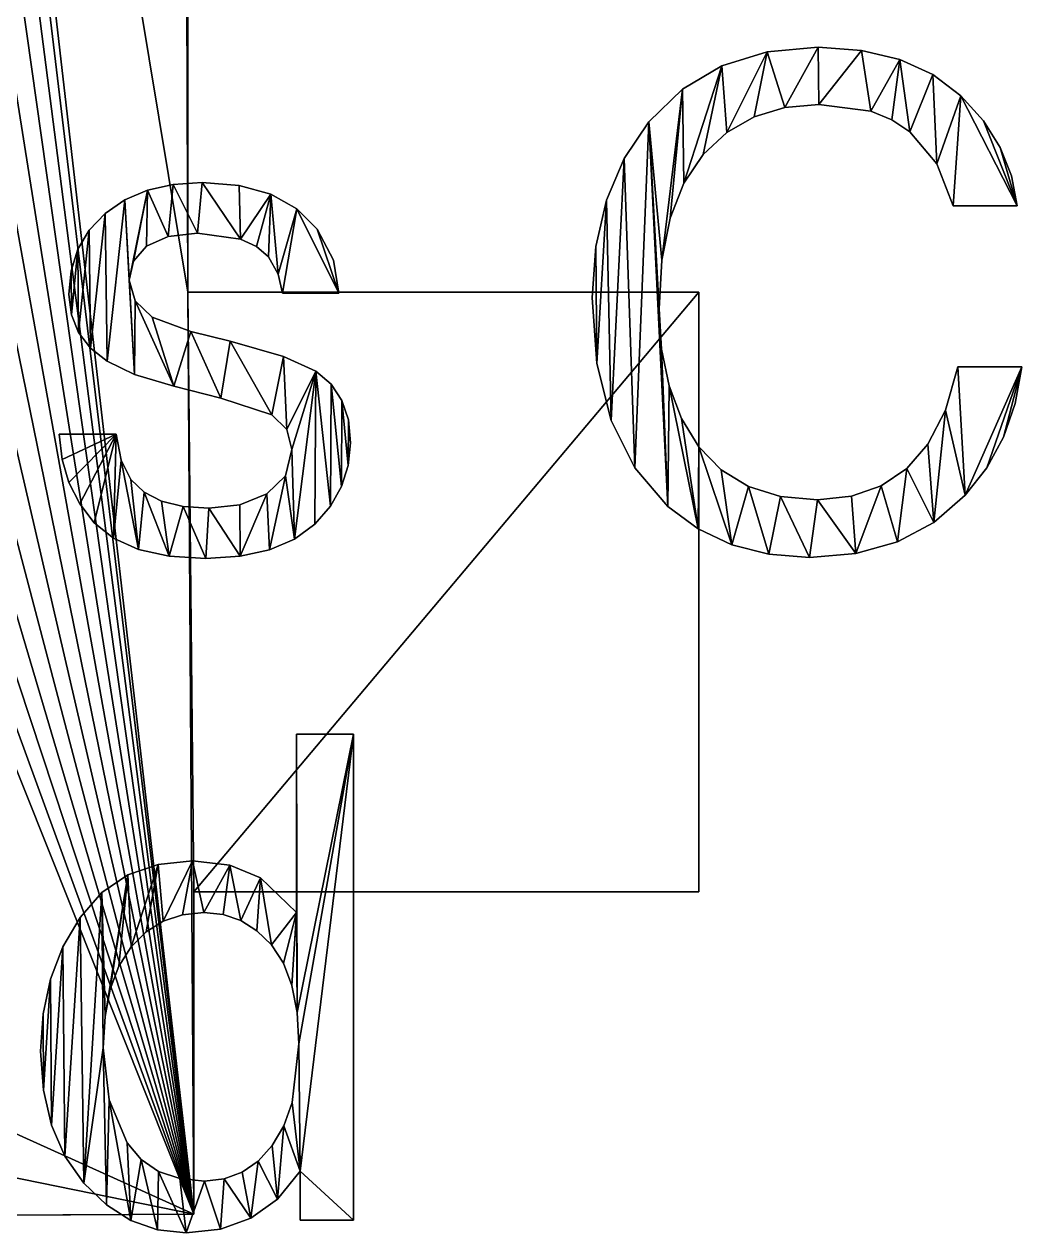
# Model space of a CAD drawing. Extents: x -38 to 88, y -5 to 280.
# Drawn here: x 25.64 to 45.13, y -2.59 to 21.02 of the extents above; entities that cross this region are included whole.
import ezdxf

# ---------------------------------------------------------------- set-up
doc = ezdxf.new("R2010")
doc.units = 0
doc.layers.get('0').update_dxf_attribs({"color": 13, "linetype": 'CONTINUOUS'})

# ---------------------------------------------------------------- blocks, each defined once
blk = doc.blocks.new('GROUP_2')
for p, q in [((67.15, 82.056, 0.004), (67.15, 18.132, 0.004)), ((67.15, 82.056, 7.484), (67.15, 18.132, 7.484)), ((67.15, 18.132, 0.004), (77.136, 18.132, 0.004)), ((67.15, 18.132, 7.484), (77.136, 18.132, 7.484)), ((67.15, 18.132, 0.004), (67.15, 18.132, 7.484)), ((77.136, 18.132, 0.004), (77.136, 6.416, 0.004)), ((77.136, 18.132, 7.484), (77.136, 6.416, 7.484)), ((77.136, 18.132, 0.004), (77.136, 18.132, 7.484)), ((77.136, 6.416, 0.004), (67.265, 6.416, 0.004)), ((67.265, 6.416, 0.004), (67.265, 0.122, 0.004)), ((77.136, 6.416, 7.484), (67.265, 6.416, 7.484)), ((67.265, 6.416, 7.484), (67.265, 0.122, 7.484)), ((67.265, 6.416, 0.004), (67.265, 6.416, 7.484)), ((77.136, 6.416, 0.004), (77.136, 6.416, 7.484)), ((67.265, 0.122, 0.004), (45.566, 0, 0.004)), ((67.265, 0.122, 7.484), (45.566, 0, 7.484)), ((67.265, 0.122, 0.004), (67.265, 0.122, 7.484))]:
    blk.add_line(p, q)
at = {"color": 178}
for p, q in [((80.312, 22.857, 0.051), (81.059, 22.68, 0.051)), ((81.059, 22.68, 0.051), (81.706, 22.384, 0.051)), ((81.706, 22.384, 0.051), (82.253, 21.969, 0.051)), ((82.253, 21.969, 0.051), (82.694, 21.48, 0.051)), ((78.811, 21.74, 0.051), (78.213, 21.556, 0.051)), ((78.213, 21.556, 0.051), (77.682, 21.249, 0.051)), ((80.908, 21.501, 0.051), (80.495, 21.668, 0.051)), ((81.257, 21.267, 0.051), (80.908, 21.501, 0.051)), ((82.694, 21.48, 0.051), (83.024, 20.958, 0.051)), ((77.682, 21.249, 0.051), (77.218, 20.819, 0.051)), ((77.218, 20.819, 0.051), (76.842, 20.263, 0.051)), ((83.024, 20.958, 0.051), (83.245, 20.404, 0.051)), ((83.245, 20.404, 0.051), (83.355, 19.817, 0.051)), ((65.914, 19.934, 0.051), (66.358, 20.123, 0.051)), ((66.358, 20.123, 0.051), (66.863, 20.237, 0.051)), ((66.863, 20.237, 0.051), (67.428, 20.275, 0.051)), ((67.428, 20.275, 0.051), (68.154, 20.218, 0.051)), ((68.154, 20.218, 0.051), (68.77, 20.046, 0.051)), ((76.842, 20.263, 0.051), (76.573, 19.575, 0.051)), ((65.531, 19.669, 0.051), (65.914, 19.934, 0.051)), ((68.77, 20.046, 0.051), (69.278, 19.76, 0.051)), ((65.222, 19.343, 0.051), (65.531, 19.669, 0.051)), ((69.278, 19.76, 0.051), (69.677, 19.36, 0.051)), ((83.355, 19.817, 0.051), (82.105, 19.817, 0.051)), ((65.002, 18.97, 0.051), (65.222, 19.343, 0.051)), ((66.761, 19.22, 0.051), (66.343, 19.031, 0.051)), ((67.338, 19.283, 0.051), (66.761, 19.22, 0.051)), ((68.177, 19.168, 0.051), (67.338, 19.283, 0.051)), ((68.487, 19.025, 0.051), (68.177, 19.168, 0.051)), ((69.677, 19.36, 0.051), (69.997, 18.758, 0.051)), ((64.87, 18.551, 0.051), (65.002, 18.97, 0.051)), ((66.343, 19.031, 0.051), (66.089, 18.74, 0.051)), ((68.723, 18.825, 0.051), (68.487, 19.025, 0.051)), ((66.089, 18.74, 0.051), (66.005, 18.368, 0.051)), ((68.915, 18.485, 0.051), (68.723, 18.825, 0.051)), ((69.997, 18.758, 0.051), (70.096, 18.11, 0.051)), ((64.826, 18.084, 0.051), (64.87, 18.551, 0.051)), ((69, 18.11, 0.051), (68.915, 18.485, 0.051)), ((66.005, 18.368, 0.051), (66.116, 17.962, 0.051)), ((64.872, 17.691, 0.051), (64.826, 18.084, 0.051)), ((66.116, 17.962, 0.051), (66.449, 17.646, 0.051)), ((70.096, 18.11, 0.051), (69, 18.11, 0.051)), ((65.012, 17.344, 0.051), (64.872, 17.691, 0.051)), ((66.449, 17.646, 0.051), (67.209, 17.363, 0.051)), ((65.246, 17.041, 0.051), (65.012, 17.344, 0.051)), ((65.573, 16.783, 0.051), (65.246, 17.041, 0.051)), ((76.406, 17.016, 0.051), (76.552, 16.302, 0.051)), ((66.108, 16.525, 0.051), (65.573, 16.783, 0.051)), ((69.651, 16.59, 0.051), (69.947, 16.336, 0.051)), ((81.952, 15.829, 0.051), (82.195, 16.673, 0.051)), ((82.195, 16.673, 0.051), (83.445, 16.673, 0.051)), ((83.445, 16.673, 0.051), (83.313, 15.956, 0.051)), ((69.947, 16.336, 0.051), (70.158, 16.018, 0.051)), ((76.552, 16.302, 0.051), (76.795, 15.667, 0.051)), ((70.158, 16.018, 0.051), (70.285, 15.637, 0.051)), ((81.609, 15.166, 0.051), (81.952, 15.829, 0.051)), ((83.313, 15.956, 0.051), (83.084, 15.3, 0.051)), ((69.083, 15.448, 0.051), (68.788, 15.733, 0.051)), ((70.285, 15.637, 0.051), (70.328, 15.192, 0.051)), ((76.795, 15.667, 0.051), (77.134, 15.111, 0.051)), ((64.692, 14.865, 0.051), (64.632, 15.359, 0.051)), ((64.632, 15.359, 0.051), (65.747, 15.359, 0.051)), ((65.747, 15.359, 0.051), (65.845, 14.847, 0.051)), ((69.181, 15.056, 0.051), (69.083, 15.448, 0.051)), ((70.328, 15.192, 0.051), (70.284, 14.747, 0.051)), ((81.196, 14.69, 0.051), (81.609, 15.166, 0.051)), ((83.084, 15.3, 0.051), (82.759, 14.703, 0.051)), ((69.058, 14.547, 0.051), (69.181, 15.056, 0.051)), ((77.134, 15.111, 0.051), (77.57, 14.659, 0.051)), ((64.826, 14.411, 0.051), (64.692, 14.865, 0.051)), ((65.845, 14.847, 0.051), (66.037, 14.47, 0.051)), ((70.284, 14.747, 0.051), (70.153, 14.333, 0.051)), ((77.57, 14.659, 0.051), (78.101, 14.336, 0.051)), ((80.699, 14.349, 0.051), (81.196, 14.69, 0.051)), ((82.759, 14.703, 0.051), (82.337, 14.167, 0.051)), ((65.035, 14, 0.051), (64.826, 14.411, 0.051)), ((66.037, 14.47, 0.051), (66.296, 14.225, 0.051)), ((68.691, 14.19, 0.051), (69.058, 14.547, 0.051)), ((66.296, 14.225, 0.051), (66.636, 14.05, 0.051)), ((68.163, 13.98, 0.051), (68.691, 14.19, 0.051)), ((70.153, 14.333, 0.051), (69.934, 13.951, 0.051)), ((78.101, 14.336, 0.051), (78.728, 14.142, 0.051)), ((80.117, 14.145, 0.051), (80.699, 14.349, 0.051)), ((65.318, 13.629, 0.051), (65.035, 14, 0.051)), ((66.636, 14.05, 0.051), (67.056, 13.945, 0.051)), ((67.056, 13.945, 0.051), (67.557, 13.91, 0.051)), ((67.557, 13.91, 0.051), (68.163, 13.98, 0.051)), ((69.934, 13.951, 0.051), (69.629, 13.6, 0.051)), ((78.728, 14.142, 0.051), (79.45, 14.077, 0.051)), ((79.45, 14.077, 0.051), (80.117, 14.145, 0.051)), ((82.337, 14.167, 0.051), (81.724, 13.635, 0.051)), ((65.695, 13.324, 0.051), (65.318, 13.629, 0.051)), ((69.629, 13.6, 0.051), (69.233, 13.307, 0.051)), ((77.778, 13.199, 0.051), (77.119, 13.511, 0.051)), ((66.184, 13.105, 0.051), (65.695, 13.324, 0.051)), ((69.233, 13.307, 0.051), (68.747, 13.098, 0.051)), ((66.786, 12.974, 0.051), (66.184, 13.105, 0.051)), ((68.747, 13.098, 0.051), (68.169, 12.972, 0.051)), ((78.504, 13.012, 0.051), (77.778, 13.199, 0.051)), ((67.499, 12.93, 0.051), (66.786, 12.974, 0.051)), ((68.169, 12.972, 0.051), (67.499, 12.93, 0.051)), ((69.271, 6.011, 0.051), (69.271, 9.496, 0.051)), ((69.271, 9.496, 0.051), (70.386, 9.496, 0.051)), ((70.386, 9.496, 0.051), (70.386, 0, 0.051)), ((65.977, 6.746, 0.051), (66.568, 6.953, 0.051)), ((66.568, 6.953, 0.051), (67.242, 7.022, 0.051)), ((67.242, 7.022, 0.051), (67.97, 6.939, 0.051)), ((67.97, 6.939, 0.051), (68.569, 6.687, 0.051)), ((65.468, 6.401, 0.051), (65.977, 6.746, 0.051)), ((68.569, 6.687, 0.051), (69.271, 6.011, 0.051)), ((65.042, 5.918, 0.051), (65.468, 6.401, 0.051)), ((64.705, 5.34, 0.051), (65.042, 5.918, 0.051)), ((67.044, 5.969, 0.051), (66.668, 5.843, 0.051)), ((67.461, 6.011, 0.051), (67.044, 5.969, 0.051)), ((67.838, 5.972, 0.051), (67.461, 6.011, 0.051)), ((68.184, 5.854, 0.051), (67.838, 5.972, 0.051)), ((66.668, 5.843, 0.051), (66.333, 5.634, 0.051)), ((68.499, 5.658, 0.051), (68.184, 5.854, 0.051)), ((66.333, 5.634, 0.051), (66.04, 5.341, 0.051)), ((68.782, 5.383, 0.051), (68.499, 5.658, 0.051)), ((64.464, 4.712, 0.051), (64.705, 5.34, 0.051)), ((66.04, 5.341, 0.051), (65.802, 4.966, 0.051)), ((69.016, 5.026, 0.051), (68.782, 5.383, 0.051)), ((65.802, 4.966, 0.051), (65.632, 4.513, 0.051)), ((69.183, 4.585, 0.051), (69.016, 5.026, 0.051)), ((64.32, 4.034, 0.051), (64.464, 4.712, 0.051)), ((65.632, 4.513, 0.051), (65.53, 3.981, 0.051)), ((69.283, 4.058, 0.051), (69.183, 4.585, 0.051)), ((64.272, 3.305, 0.051), (64.32, 4.034, 0.051)), ((65.53, 3.981, 0.051), (65.496, 3.369, 0.051)), ((64.325, 2.54, 0.051), (64.272, 3.305, 0.051)), ((64.483, 1.855, 0.051), (64.325, 2.54, 0.051)), ((69.025, 1.843, 0.051), (69.187, 2.302, 0.051)), ((64.747, 1.25, 0.051), (64.483, 1.855, 0.051)), ((68.798, 1.459, 0.051), (69.025, 1.843, 0.051)), ((65.966, 1.514, 0.051), (66.237, 1.187, 0.051)), ((68.521, 1.156, 0.051), (68.798, 1.459, 0.051)), ((65.116, 0.725, 0.051), (64.747, 1.25, 0.051)), ((66.237, 1.187, 0.051), (66.578, 0.953, 0.051)), ((66.578, 0.953, 0.051), (66.991, 0.813, 0.051)), ((68.207, 0.94, 0.051), (68.521, 1.156, 0.051)), ((69.342, 0.96, 0.051), (68.899, 0.411, 0.051)), ((69.342, 0, 0.051), (69.342, 0.96, 0.051)), ((65.557, 0.301, 0.051), (65.116, 0.725, 0.051)), ((66.991, 0.813, 0.051), (67.474, 0.767, 0.051)), ((67.474, 0.767, 0.051), (67.859, 0.81, 0.051)), ((67.859, 0.81, 0.051), (68.207, 0.94, 0.051)), ((66.037, -0.002, 0.051), (65.557, 0.301, 0.051)), ((68.899, 0.411, 0.051), (68.382, 0.039, 0.051)), ((68.382, 0.039, 0.051), (67.788, -0.174, 0.051)), ((66.556, -0.184, 0.051), (66.037, -0.002, 0.051)), ((67.113, -0.245, 0.051), (66.556, -0.184, 0.051)), ((67.788, -0.174, 0.051), (67.113, -0.245, 0.051)), ((70.386, 0, 0.051), (69.342, 0, 0.051))]:
    blk.add_line(p, q, dxfattribs=at)
for points in [[(77.119, 13.511, 0.051), (76.525, 13.948, 0.051), (75.88, 14.698, 0.051), (75.419, 15.628, 0.051), (75.142, 16.737, 0.051), (75.05, 18.026, 0.051), (75.119, 19.026, 0.051), (75.327, 19.932, 0.051), (75.673, 20.743, 0.051), (76.158, 21.46, 0.051), (76.814, 22.097, 0.051), (77.584, 22.552, 0.051), (78.467, 22.825, 0.051), (79.463, 22.916, 0.051), (80.312, 22.857, 0.051)], [(80.495, 21.668, 0.051), (79.476, 21.802, 0.051), (78.811, 21.74, 0.051)], [(82.105, 19.817, 0.051), (81.787, 20.637, 0.051), (81.257, 21.267, 0.051)], [(76.573, 19.575, 0.051), (76.412, 18.757, 0.051), (76.358, 17.807, 0.051), (76.406, 17.016, 0.051)], [(67.209, 17.363, 0.051), (67.976, 17.176, 0.051), (69.02, 16.878, 0.051), (69.651, 16.59, 0.051)], [(68.788, 15.733, 0.051), (67.796, 16.061, 0.051), (66.874, 16.293, 0.051), (66.108, 16.525, 0.051)], [(81.724, 13.635, 0.051), (81.013, 13.254, 0.051), (80.203, 13.026, 0.051), (79.296, 12.95, 0.051), (78.504, 13.012, 0.051)], [(69.187, 2.302, 0.051), (69.316, 3.447, 0.051), (69.283, 4.058, 0.051)], [(65.496, 3.369, 0.051), (65.614, 2.352, 0.051), (65.966, 1.514, 0.051)]]:
    blk.add_polyline3d(points, dxfattribs=at)
mesh = blk.add_polyface()
corners = [(27.899, 93.686, 0.004), (23.552, 93.686, 0.004), (23.552, 93.909, 0.004), (10.57, 18.131, 0.004), (0.546, 6.415, 0.004), (0.546, 18.131, 0.004), (10.57, 6.415, 0.004), (10.51, 134.258, 0.004), (0.292, 122.449, 0.004), (0.292, 134.258, 0.004), (10.51, 122.449, 0.004), (10.51, 158.204, 0.004), (10.51, 113.172, 0.004), (14.565, 113.172, 0.004), (9.996, 170.037, 0.004), (0.292, 158.204, 0.004), (0.292, 170.037, 0.004), (9.988, 206.011, 0.004), (0, 194.091, 0.004), (0, 206.011, 0.004), (9.988, 194.091, 0.004), (9.988, 237.183, 0.004), (0, 225.347, 0.004), (0, 237.183, 0.004), (9.988, 225.347, 0.004), (9.988, 272.935, 0.004), (0, 261.127, 0.004), (0, 272.935, 0.004), (9.988, 261.127, 0.004), (32.34, 282.383, 0.004), (9.988, 282.263, 0.004), (25.26, 263.375, 0.004), (14.565, 95.964, 0.004), (19.442, 95.964, 0.004), (22.601, 185.187, 0.004), (22.594, 148.709, 0.004), (29.444, 273.571, 0.004), (32.34, 277.839, 0.004), (24.952, 45.312, 0.004), (10.57, 38.291, 0.004), (10.57, 45.312, 0.004), (38.884, 38.291, 0.004), (32.052, 49.369, 0.004), (37.732, 56.812, 0.004), (37.83, 55.311, 0.004), (38.124, 53.835, 0.004), (38.607, 52.411, 0.004), (39.273, 51.062, 0.004), (38.884, 31.285, 0.004), (10.57, 31.285, 0.004), (10.57, 0.122, 0.004), (30.068, 8.814, 0.004), (48.028, 8.814, 0.004), (40.108, 49.811, 0.004), (41.1, 48.68, 0.004), (42.231, 47.688, 0.004), (43.482, 46.853, 0.004), (44.831, 46.187, 0.004), (46.256, 45.704, 0.004), (47.731, 45.41, 0.004), (49.232, 45.312, 0.004), (77.136, 93.907, 0.004), (67.15, 82.056, 0.004), (67.15, 93.907, 0.004), (77.136, 82.056, 0.004), (77.136, 18.132, 0.004), (67.265, 6.416, 0.004), (67.15, 18.132, 0.004), (77.136, 6.416, 0.004), (45.566, 0, 0.004), (45.566, 4.544, 0.004), (67.265, 0.122, 0.004), (50.733, 45.41, 0.004), (52.208, 45.704, 0.004), (53.633, 46.187, 0.004), (54.982, 46.853, 0.004), (56.233, 47.688, 0.004), (57.364, 48.68, 0.004), (58.356, 49.811, 0.004), (59.191, 51.062, 0.004), (59.857, 52.411, 0.004), (60.34, 53.835, 0.004), (60.634, 55.311, 0.004), (60.732, 56.812, 0.004), (66.636, 170.037, 0.004), (66.616, 194.116, 0.005), (67.15, 122.449, 0.004), (38.607, 127.159, 0.004), (39.273, 128.508, 0.004), (40.108, 129.759, 0.004), (54.536, 148.709, 0.004), (38.124, 125.734, 0.004), (37.83, 124.259, 0.004), (32.052, 91.609, 0.004), (37.732, 122.758, 0.004), (41.1, 130.89, 0.004), (42.231, 131.881, 0.004), (43.482, 132.717, 0.004), (44.831, 133.382, 0.004), (46.256, 133.866, 0.004), (47.731, 134.159, 0.004), (49.232, 134.258, 0.004), (50.733, 134.159, 0.004), (52.208, 133.866, 0.004), (53.633, 133.382, 0.004), (54.982, 132.717, 0.004), (54.544, 185.199, 0.005), (25.27, 228.189, 0.004), (38.157, 210.551, 0.004), (37.543, 213.646, 0.003), (39.921, 207.911, 0.004), (42.561, 206.147, 0.004), (45.66, 205.543, 0.004), (48.776, 206.159, 0.004), (51.404, 207.92, 0.004), (53.155, 210.56, 0.004), (53.764, 213.658, 0.004), (38.164, 216.757, 0.004), (50.158, 235.429, 0.004), (39.923, 219.389, 0.004), (42.558, 221.141, 0.004), (45.654, 221.766, 0.003), (48.759, 221.148, 0.003), (51.399, 219.384, 0.003), (50.18, 263.483), (47.4, 273.571, 0.004), (76.624, 272.935, 0.004), (66.628, 261.127, 0.004), (66.628, 272.935, 0.004), (76.624, 261.127, 0.004), (66.628, 282.263, 0.004), (44.94, 277.839, 0.004), (44.94, 282.383, 0.004), (53.158, 216.756, 0.003), (56.233, 131.881, 0.004), (57.364, 130.89, 0.004), (58.356, 129.759, 0.004), (59.191, 128.508, 0.004), (59.857, 127.159, 0.004), (60.34, 125.734, 0.004), (60.634, 124.259, 0.004), (60.732, 122.758, 0.004), (66.628, 215.623, 0.004), (66.628, 225.335, 0.004), (76.624, 215.623, 0.004), (76.624, 225.335, 0.004), (67.15, 158.204, 0.004), (77.136, 170.037, 0.004), (77.136, 158.204, 0.004), (67.15, 134.258, 0.004), (77.136, 122.449, 0.004), (77.136, 134.258, 0.004), (66.628, 205.971, 0.005), (76.624, 194.099, 0.005), (76.624, 205.971, 0.005), (32.965, 0, 0.004), (32.965, 4.544, 0.004)]
mesh.append_faces([[corners[k] for k in face] for face in [(3, 4, 5), (7, 8, 9), (14, 15, 16), (17, 18, 19), (21, 22, 23), (25, 26, 27), (29, 25, 30), (36, 29, 37), (38, 39, 40), (48, 3, 49), (62, 61, 64), (66, 65, 68), (52, 69, 70), (127, 126, 129), (130, 131, 132), (144, 143, 145), (146, 147, 148), (150, 149, 151), (153, 152, 154), (155, 51, 156)]], dxfattribs={"vtx0": -1})
mesh.append_faces([[corners[k] for k in face] for face in [(4, 3, 6), (8, 7, 10), (10, 11, 12), (12, 11, 13), (15, 14, 11), (18, 17, 20), (20, 17, 14), (22, 21, 24), (26, 25, 28), (28, 29, 21), (24, 31, 17), (13, 31, 32), (32, 31, 33), (39, 38, 41), (6, 48, 50), (51, 48, 52), (61, 62, 63), (65, 66, 67), (69, 52, 71), (84, 83, 85), (67, 84, 62), (63, 84, 86), (71, 67, 66), (87, 35, 88), (88, 35, 89), (0, 92, 93), (93, 92, 42), (89, 90, 95), (95, 90, 96), (96, 90, 97), (97, 90, 98), (98, 90, 99), (99, 90, 100), (100, 90, 101), (101, 90, 102), (102, 90, 103), (103, 90, 104), (104, 90, 105), (34, 107, 106), (107, 34, 31), (108, 107, 109), (117, 118, 119), (119, 118, 120), (120, 118, 121), (121, 118, 122), (122, 118, 123), (126, 127, 128), (131, 130, 125), (123, 130, 133), (133, 130, 116), (105, 130, 134), (134, 130, 135), (135, 130, 136), (136, 130, 137), (137, 130, 138), (138, 130, 139), (139, 130, 140), (140, 130, 141), (141, 130, 83), (142, 143, 144), (143, 128, 127), (86, 149, 150), (149, 86, 146), (85, 152, 153), (152, 85, 142)]], dxfattribs={"vtx0": -1, "vtx1": -1})
mesh.append_faces([[corners[k] for k in face] for face in [(25, 29, 28), (21, 29, 24), (24, 29, 31), (17, 31, 14), (14, 31, 11), (11, 31, 13), (33, 31, 34), (31, 29, 36), (41, 42, 43), (3, 48, 6), (50, 48, 51), (52, 41, 47), (71, 52, 60), (71, 83, 67), (67, 83, 84), (62, 84, 63), (2, 35, 87), (2, 91, 0), (106, 107, 108), (125, 130, 124), (124, 130, 123), (116, 130, 106), (106, 130, 105), (83, 130, 85), (85, 130, 142), (142, 130, 143), (84, 146, 86)]], dxfattribs={"vtx0": -1, "vtx1": -1, "vtx2": -1})
mesh.append_faces([[corners[k] for k in face] for face in [(10, 7, 11), (33, 34, 35), (41, 38, 42), (41, 43, 44), (41, 44, 45), (41, 45, 46), (41, 46, 47), (52, 48, 41), (52, 47, 53), (52, 53, 54), (52, 54, 55), (52, 55, 56), (52, 56, 57), (52, 57, 58), (52, 58, 59), (52, 59, 60), (71, 60, 72), (71, 72, 73), (71, 73, 74), (71, 74, 75), (71, 75, 76), (71, 76, 77), (71, 77, 78), (71, 78, 79), (71, 79, 80), (71, 80, 81), (71, 81, 82), (71, 82, 83), (35, 2, 33), (89, 35, 90), (2, 87, 91), (0, 91, 92), (42, 92, 94), (42, 94, 43), (105, 90, 106), (106, 108, 110), (106, 110, 111), (106, 111, 112), (106, 112, 113), (106, 113, 114), (106, 114, 115), (106, 115, 116), (107, 117, 109), (117, 107, 118), (123, 118, 124), (36, 124, 31), (124, 36, 125), (143, 130, 128), (146, 84, 147), (51, 155, 50)]], dxfattribs={"vtx0": -1, "vtx2": -1})
mesh.append_faces([[corners[k] for k in face] for face in [(0, 1, 2)]], dxfattribs={"vtx2": -1})
mesh = blk.add_polyface()
corners = [(10.57, 38.291, 7.484), (24.952, 45.312, 7.484), (10.57, 45.312, 7.484), (38.884, 38.291, 7.484), (32.052, 49.369, 7.484), (37.732, 56.812, 7.484), (37.83, 55.311, 7.484), (38.124, 53.835, 7.484), (38.607, 52.411, 7.484), (39.273, 51.062, 7.484), (0.292, 158.204, 7.484), (9.996, 170.037, 7.484), (0.292, 170.037, 7.484), (10.51, 158.204, 7.484), (0.292, 122.449, 7.484), (10.51, 134.258, 7.484), (0.292, 134.258, 7.484), (10.51, 122.449, 7.484), (10.51, 113.172, 7.484), (14.565, 113.172, 7.484), (0.546, 6.416, 7.484), (10.57, 18.131, 7.484), (0.546, 18.131, 7.484), (10.57, 6.416, 7.484), (27.899, 93.686, 7.484), (23.552, 93.909, 7.484), (23.552, 93.686, 7.484), (32.965, 0, 7.484), (30.068, 8.814, 7.484), (10.57, 0.122, 7.484), (32.965, 4.544, 7.484), (9.988, 194.091, 7.484), (0, 206.011, 7.484), (0, 194.091, 7.484), (9.988, 206.011, 7.484), (9.988, 225.347, 7.484), (9.988, 237.183, 7.484), (9.988, 261.127, 7.484), (9.988, 272.935, 7.484), (9.988, 282.263, 7.484), (25.26, 263.375, 7.484), (32.34, 282.383, 7.484), (14.565, 95.964, 7.484), (19.442, 95.964, 7.484), (22.601, 185.187, 7.484), (22.594, 148.709, 7.484), (29.444, 273.571, 7.484), (32.34, 277.839, 7.484), (0, 272.935, 7.484), (0, 261.127, 7.484), (0, 237.183, 7.484), (0, 225.347, 7.484), (50.18, 263.483, 7.48), (47.4, 273.571, 7.484), (25.27, 228.189, 7.484), (38.164, 216.757, 7.484), (50.158, 235.429, 7.484), (37.543, 213.646, 7.483), (39.923, 219.389, 7.484), (42.558, 221.141, 7.484), (45.654, 221.766, 7.483), (48.759, 221.148, 7.483), (51.399, 219.384, 7.483), (54.544, 185.199, 7.485), (38.157, 210.551, 7.484), (39.921, 207.911, 7.484), (42.561, 206.147, 7.484), (45.66, 205.543, 7.484), (48.776, 206.159, 7.484), (51.404, 207.92, 7.484), (53.155, 210.56, 7.484), (53.764, 213.658, 7.484), (38.607, 127.159, 7.484), (39.273, 128.508, 7.484), (40.108, 129.759, 7.484), (54.536, 148.709, 7.484), (38.124, 125.734, 7.484), (37.83, 124.259, 7.484), (32.052, 91.609, 7.484), (37.732, 122.758, 7.484), (41.1, 130.89, 7.484), (42.231, 131.881, 7.484), (43.482, 132.717, 7.484), (44.831, 133.382, 7.484), (46.256, 133.866, 7.484), (47.731, 134.159, 7.484), (49.232, 134.258, 7.484), (50.733, 134.159, 7.484), (52.208, 133.866, 7.484), (53.633, 133.382, 7.484), (54.982, 132.717, 7.484), (67.265, 0.122, 7.484), (45.566, 4.544, 7.484), (45.566, 0, 7.484), (48.028, 8.814, 7.484), (49.232, 45.312, 7.484), (50.733, 45.41, 7.484), (52.208, 45.704, 7.484), (53.633, 46.187, 7.484), (54.982, 46.853, 7.484), (56.233, 47.688, 7.484), (57.364, 48.68, 7.484), (58.356, 49.811, 7.484), (59.191, 51.062, 7.484), (59.857, 52.411, 7.484), (60.34, 53.835, 7.484), (60.634, 55.311, 7.484), (60.732, 56.812, 7.484), (67.15, 18.132, 7.484), (66.636, 170.037, 7.484), (66.616, 194.116, 7.485), (67.15, 82.056, 7.484), (67.15, 93.907, 7.484), (67.15, 122.449, 7.484), (67.265, 6.416, 7.484), (77.136, 18.132, 7.484), (77.136, 6.416, 7.484), (77.136, 93.907, 7.484), (77.136, 82.056, 7.484), (77.136, 122.449, 7.484), (67.15, 134.258, 7.484), (77.136, 134.258, 7.484), (67.15, 158.204, 7.484), (77.136, 170.037, 7.484), (77.136, 158.204, 7.484), (76.624, 194.099, 7.485), (66.628, 205.971, 7.485), (76.624, 205.971, 7.485), (76.624, 215.623, 7.484), (66.628, 225.335, 7.484), (66.628, 215.623, 7.484), (76.624, 225.335, 7.484), (76.624, 261.127, 7.484), (66.628, 272.935, 7.484), (66.628, 261.127, 7.484), (76.624, 272.935, 7.484), (44.94, 282.383, 7.484), (44.94, 277.839, 7.484), (66.628, 282.263, 7.484), (53.158, 216.756, 7.483), (56.233, 131.881, 7.484), (57.364, 130.89, 7.484), (58.356, 129.759, 7.484), (59.191, 128.508, 7.484), (59.857, 127.159, 7.484), (60.34, 125.734, 7.484), (60.634, 124.259, 7.484), (60.732, 122.758, 7.484), (38.884, 31.286, 7.484), (10.57, 31.286, 7.484), (40.108, 49.811, 7.484), (41.1, 48.68, 7.484), (42.231, 47.688, 7.484), (43.482, 46.853, 7.484), (44.831, 46.187, 7.484), (46.256, 45.704, 7.484), (47.731, 45.41, 7.484)]
mesh.append_faces([[corners[k] for k in face] for face in [(0, 1, 2), (10, 11, 12), (14, 15, 16), (20, 21, 22), (24, 25, 26), (28, 27, 30), (31, 32, 33), (41, 46, 47), (37, 48, 49), (35, 50, 51), (91, 92, 93), (115, 114, 116), (117, 111, 118), (120, 119, 121), (123, 122, 124), (126, 125, 127), (129, 128, 131), (133, 132, 135), (53, 136, 137), (21, 148, 149)]], dxfattribs={"vtx0": -1})
mesh.append_faces([[corners[k] for k in face] for face in [(1, 3, 4), (5, 3, 6), (6, 3, 7), (7, 3, 8), (8, 3, 9), (15, 18, 13), (27, 28, 29), (32, 31, 34), (34, 11, 35), (36, 11, 37), (38, 11, 39), (39, 40, 41), (44, 43, 45), (48, 37, 38), (50, 35, 36), (52, 46, 40), (46, 52, 53), (54, 55, 56), (55, 54, 57), (56, 62, 52), (64, 63, 65), (65, 63, 66), (66, 63, 67), (67, 63, 68), (68, 63, 69), (69, 63, 70), (70, 63, 71), (25, 45, 43), (45, 74, 75), (72, 25, 76), (76, 24, 77), (77, 4, 79), (79, 4, 5), (75, 90, 63), (92, 91, 94), (95, 91, 96), (96, 91, 97), (97, 91, 98), (98, 91, 99), (99, 91, 100), (100, 91, 101), (101, 91, 102), (102, 91, 103), (103, 91, 104), (104, 91, 105), (105, 91, 106), (106, 91, 107), (119, 120, 113), (109, 122, 123), (122, 113, 120), (125, 126, 110), (128, 129, 130), (132, 133, 134), (136, 53, 138), (130, 110, 126), (138, 134, 133), (148, 94, 3), (9, 94, 150), (150, 94, 151), (151, 94, 152), (152, 94, 153), (153, 94, 154), (154, 94, 155), (155, 94, 156), (156, 94, 95)]], dxfattribs={"vtx0": -1, "vtx1": -1})
mesh.append_faces([[corners[k] for k in face] for face in [(4, 3, 5), (35, 11, 36), (37, 11, 38), (39, 11, 40), (40, 11, 13), (40, 13, 19), (40, 43, 44), (41, 40, 46), (54, 63, 64), (45, 25, 72), (76, 25, 24), (94, 91, 95), (107, 91, 108), (107, 108, 109), (109, 111, 112), (122, 109, 113), (138, 53, 52), (138, 52, 62), (138, 71, 63), (138, 63, 90), (138, 107, 110), (138, 110, 130), (138, 130, 129), (148, 21, 23), (148, 29, 28), (3, 94, 9)]], dxfattribs={"vtx0": -1, "vtx1": -1, "vtx2": -1})
mesh.append_faces([[corners[k] for k in face] for face in [(1, 0, 3), (11, 10, 13), (15, 14, 17), (15, 17, 18), (13, 18, 19), (21, 20, 23), (34, 31, 11), (40, 19, 42), (40, 42, 43), (56, 55, 58), (56, 58, 59), (56, 59, 60), (56, 60, 61), (56, 61, 62), (44, 54, 40), (54, 44, 63), (54, 64, 57), (45, 72, 73), (45, 73, 74), (77, 24, 78), (77, 78, 4), (75, 74, 80), (75, 80, 81), (75, 81, 82), (75, 82, 83), (75, 83, 84), (75, 84, 85), (75, 85, 86), (75, 86, 87), (75, 87, 88), (75, 88, 89), (75, 89, 90), (107, 109, 110), (109, 108, 111), (109, 112, 113), (108, 91, 114), (114, 115, 108), (111, 117, 112), (138, 62, 139), (138, 139, 71), (138, 90, 140), (138, 140, 141), (138, 141, 142), (138, 142, 143), (138, 143, 144), (138, 144, 145), (138, 145, 146), (138, 146, 147), (138, 147, 107), (138, 129, 134), (148, 23, 29), (148, 28, 94)]], dxfattribs={"vtx0": -1, "vtx2": -1})
mesh = blk.add_polyface()
corners = [(67.15, 82.056, 0.004), (67.15, 18.132, 7.484), (67.15, 18.132, 0.004), (67.15, 82.056, 7.484)]
mesh.append_faces([[corners[k] for k in face] for face in [(0, 1, 2), (1, 0, 3)]], dxfattribs={"vtx0": -1})
mesh = blk.add_polyface(dxfattribs=at)
corners = [(75.142, 16.737, 0.051), (75.119, 19.026, 0.051), (75.05, 18.026, 0.051), (75.327, 19.932, 0.051), (75.419, 15.628, 0.051), (75.673, 20.743, 0.051), (75.88, 14.698, 0.051), (76.158, 21.46, 0.051), (76.525, 13.948, 0.051), (76.358, 17.807, 0.051), (76.406, 17.016, 0.051), (76.552, 16.302, 0.051), (77.119, 13.511, 0.051), (76.795, 15.667, 0.051), (77.134, 15.111, 0.051), (77.778, 13.199, 0.051), (77.57, 14.659, 0.051), (78.101, 14.336, 0.051), (78.504, 13.012, 0.051), (78.728, 14.142, 0.051), (79.296, 12.95, 0.051), (79.45, 14.077, 0.051), (80.203, 13.026, 0.051), (80.117, 14.145, 0.051), (80.699, 14.349, 0.051), (81.013, 13.254, 0.051), (81.196, 14.69, 0.051), (81.724, 13.635, 0.051), (81.609, 15.166, 0.051), (81.952, 15.829, 0.051), (82.337, 14.167, 0.051), (82.195, 16.673, 0.051), (83.445, 16.673, 0.051), (82.759, 14.703, 0.051), (83.084, 15.3, 0.051), (83.313, 15.956, 0.051), (76.412, 18.757, 0.051), (76.814, 22.097, 0.051), (76.573, 19.575, 0.051), (76.842, 20.263, 0.051), (77.584, 22.552, 0.051), (77.218, 20.819, 0.051), (77.682, 21.249, 0.051), (78.467, 22.825, 0.051), (78.213, 21.556, 0.051), (78.811, 21.74, 0.051), (79.463, 22.916, 0.051), (79.476, 21.802, 0.051), (80.312, 22.857, 0.051), (80.495, 21.668, 0.051), (81.059, 22.68, 0.051), (80.908, 21.501, 0.051), (81.257, 21.267, 0.051), (81.706, 22.384, 0.051), (81.787, 20.637, 0.051), (82.253, 21.969, 0.051), (82.105, 19.817, 0.051), (83.355, 19.817, 0.051), (82.694, 21.48, 0.051), (83.024, 20.958, 0.051), (83.245, 20.404, 0.051)]
mesh.append_faces([[corners[k] for k in face] for face in [(0, 1, 2), (32, 34, 35), (59, 57, 60)]], dxfattribs={"vtx0": -1, "color": 178})
mesh.append_faces([[corners[k] for k in face] for face in [(1, 0, 3), (3, 4, 5), (5, 6, 7), (9, 8, 10), (10, 8, 11), (11, 12, 13), (13, 12, 14), (14, 15, 16), (16, 15, 17), (17, 18, 19), (19, 20, 21), (21, 22, 23), (23, 22, 24), (24, 25, 26), (26, 27, 28), (28, 27, 29), (29, 30, 31), (31, 30, 32), (7, 36, 37), (36, 7, 9), (37, 39, 40), (40, 42, 43), (43, 45, 46), (46, 47, 48), (48, 49, 50), (50, 52, 53), (53, 54, 55), (55, 57, 58), (58, 57, 59)]], dxfattribs={"vtx0": -1, "vtx1": -1, "color": 178})
mesh.append_faces([[corners[k] for k in face] for face in [(7, 8, 9)]], dxfattribs={"vtx0": -1, "vtx1": -1, "vtx2": -1, "color": 178})
mesh.append_faces([[corners[k] for k in face] for face in [(3, 0, 4), (5, 4, 6), (7, 6, 8), (11, 8, 12), (14, 12, 15), (17, 15, 18), (19, 18, 20), (21, 20, 22), (24, 22, 25), (26, 25, 27), (29, 27, 30), (32, 30, 33), (32, 33, 34), (37, 36, 38), (37, 38, 39), (40, 39, 41), (40, 41, 42), (43, 42, 44), (43, 44, 45), (46, 45, 47), (48, 47, 49), (50, 49, 51), (50, 51, 52), (53, 52, 54), (55, 54, 56), (55, 56, 57)]], dxfattribs={"vtx0": -1, "vtx2": -1, "color": 178})
mesh = blk.add_polyface(dxfattribs=at)
corners = [(64.692, 14.865, 0.051), (65.747, 15.359, 0.051), (64.632, 15.359, 0.051), (64.826, 14.411, 0.051), (65.035, 14, 0.051), (65.318, 13.629, 0.051), (65.695, 13.324, 0.051), (65.845, 14.847, 0.051), (66.184, 13.105, 0.051), (66.037, 14.47, 0.051), (66.296, 14.225, 0.051), (66.786, 12.974, 0.051), (66.636, 14.05, 0.051), (67.056, 13.945, 0.051), (67.499, 12.93, 0.051), (67.557, 13.91, 0.051), (68.169, 12.972, 0.051), (68.163, 13.98, 0.051), (68.691, 14.19, 0.051), (68.747, 13.098, 0.051), (69.058, 14.547, 0.051), (69.233, 13.307, 0.051), (69.181, 15.056, 0.051), (64.872, 17.691, 0.051), (64.87, 18.551, 0.051), (64.826, 18.084, 0.051), (65.002, 18.97, 0.051), (65.012, 17.344, 0.051), (65.222, 19.343, 0.051), (65.246, 17.041, 0.051), (65.531, 19.669, 0.051), (65.573, 16.783, 0.051), (65.914, 19.934, 0.051), (66.108, 16.525, 0.051), (66.005, 18.368, 0.051), (66.116, 17.962, 0.051), (66.874, 16.293, 0.051), (66.449, 17.646, 0.051), (67.209, 17.363, 0.051), (67.796, 16.061, 0.051), (67.976, 17.176, 0.051), (68.788, 15.733, 0.051), (69.02, 16.878, 0.051), (69.083, 15.448, 0.051), (69.651, 16.59, 0.051), (69.629, 13.6, 0.051), (69.934, 13.951, 0.051), (69.947, 16.336, 0.051), (70.153, 14.333, 0.051), (70.158, 16.018, 0.051), (70.284, 14.747, 0.051), (70.285, 15.637, 0.051), (70.328, 15.192, 0.051), (66.358, 20.123, 0.051), (66.089, 18.74, 0.051), (66.343, 19.031, 0.051), (66.761, 19.22, 0.051), (66.863, 20.237, 0.051), (67.338, 19.283, 0.051), (67.428, 20.275, 0.051), (68.177, 19.168, 0.051), (68.154, 20.218, 0.051), (68.77, 20.046, 0.051), (68.487, 19.025, 0.051), (68.723, 18.825, 0.051), (68.915, 18.485, 0.051), (69.278, 19.76, 0.051), (69, 18.11, 0.051), (70.096, 18.11, 0.051), (69.677, 19.36, 0.051), (69.997, 18.758, 0.051)]
mesh.append_faces([[corners[k] for k in face] for face in [(0, 1, 2), (23, 24, 25), (51, 50, 52), (69, 68, 70)]], dxfattribs={"vtx0": -1, "color": 178})
mesh.append_faces([[corners[k] for k in face] for face in [(1, 6, 7), (7, 8, 9), (9, 8, 10), (10, 11, 12), (12, 11, 13), (13, 14, 15), (15, 16, 17), (17, 16, 18), (18, 19, 20), (20, 21, 22), (24, 23, 26), (26, 27, 28), (28, 29, 30), (30, 31, 32), (34, 33, 35), (35, 36, 37), (37, 36, 38), (38, 39, 40), (40, 41, 42), (42, 43, 44), (44, 46, 47), (47, 48, 49), (49, 50, 51), (53, 56, 57), (57, 58, 59), (59, 60, 61), (61, 60, 62), (62, 65, 66), (66, 68, 69)]], dxfattribs={"vtx0": -1, "vtx1": -1, "color": 178})
mesh.append_faces([[corners[k] for k in face] for face in [(32, 33, 34), (44, 22, 21)]], dxfattribs={"vtx0": -1, "vtx1": -1, "vtx2": -1, "color": 178})
mesh.append_faces([[corners[k] for k in face] for face in [(1, 0, 3), (1, 3, 4), (1, 4, 5), (1, 5, 6), (7, 6, 8), (10, 8, 11), (13, 11, 14), (15, 14, 16), (18, 16, 19), (20, 19, 21), (26, 23, 27), (28, 27, 29), (30, 29, 31), (32, 31, 33), (35, 33, 36), (38, 36, 39), (40, 39, 41), (42, 41, 43), (44, 43, 22), (44, 21, 45), (44, 45, 46), (47, 46, 48), (49, 48, 50), (34, 53, 32), (53, 34, 54), (53, 54, 55), (53, 55, 56), (57, 56, 58), (59, 58, 60), (62, 60, 63), (62, 63, 64), (62, 64, 65), (66, 65, 67), (66, 67, 68)]], dxfattribs={"vtx0": -1, "vtx2": -1, "color": 178})
mesh = blk.add_polyface()
corners = [(67.15, 18.132, 7.484), (77.136, 18.132, 0.004), (67.15, 18.132, 0.004), (77.136, 18.132, 7.484)]
mesh.append_faces([[corners[k] for k in face] for face in [(0, 1, 2), (1, 0, 3)]], dxfattribs={"vtx0": -1})
mesh = blk.add_polyface()
corners = [(77.136, 18.132, 0.004), (77.136, 6.416, 7.484), (77.136, 6.416, 0.004), (77.136, 18.132, 7.484)]
mesh.append_faces([[corners[k] for k in face] for face in [(0, 1, 2), (1, 0, 3)]], dxfattribs={"vtx0": -1})
mesh = blk.add_polyface(dxfattribs=at)
corners = [(64.325, 2.54, 0.051), (64.32, 4.034, 0.051), (64.272, 3.305, 0.051), (64.464, 4.712, 0.051), (64.483, 1.855, 0.051), (64.705, 5.34, 0.051), (64.747, 1.25, 0.051), (65.042, 5.918, 0.051), (65.116, 0.725, 0.051), (65.468, 6.401, 0.051), (65.496, 3.369, 0.051), (65.557, 0.301, 0.051), (65.614, 2.352, 0.051), (66.037, -0.002, 0.051), (65.966, 1.514, 0.051), (66.237, 1.187, 0.051), (66.556, -0.184, 0.051), (66.578, 0.953, 0.051), (67.113, -0.245, 0.051), (66.991, 0.813, 0.051), (67.474, 0.767, 0.051), (67.788, -0.174, 0.051), (67.859, 0.81, 0.051), (68.382, 0.039, 0.051), (68.207, 0.94, 0.051), (68.521, 1.156, 0.051), (68.899, 0.411, 0.051), (68.798, 1.459, 0.051), (69.025, 1.843, 0.051), (69.342, 0.96, 0.051), (69.187, 2.302, 0.051), (69.316, 3.447, 0.051), (70.386, 0, 0.051), (69.342, 0, 0.051), (65.53, 3.981, 0.051), (65.977, 6.746, 0.051), (65.632, 4.513, 0.051), (65.802, 4.966, 0.051), (66.04, 5.341, 0.051), (66.568, 6.953, 0.051), (66.333, 5.634, 0.051), (66.668, 5.843, 0.051), (67.242, 7.022, 0.051), (67.044, 5.969, 0.051), (67.461, 6.011, 0.051), (67.97, 6.939, 0.051), (67.838, 5.972, 0.051), (68.184, 5.854, 0.051), (68.569, 6.687, 0.051), (68.499, 5.658, 0.051), (68.782, 5.383, 0.051), (69.271, 6.011, 0.051), (69.016, 5.026, 0.051), (69.183, 4.585, 0.051), (69.283, 4.058, 0.051), (69.271, 9.496, 0.051), (70.386, 9.496, 0.051)]
mesh.append_faces([[corners[k] for k in face] for face in [(0, 1, 2), (32, 29, 33)]], dxfattribs={"vtx0": -1, "color": 178})
mesh.append_faces([[corners[k] for k in face] for face in [(1, 0, 3), (3, 4, 5), (5, 6, 7), (7, 8, 9), (10, 11, 12), (12, 13, 14), (14, 13, 15), (15, 16, 17), (17, 18, 19), (19, 18, 20), (20, 21, 22), (22, 23, 24), (24, 23, 25), (25, 26, 27), (27, 26, 28), (28, 29, 30), (30, 29, 31), (9, 34, 35), (34, 9, 10), (35, 38, 39), (39, 41, 42), (42, 44, 45), (45, 47, 48), (48, 50, 51), (51, 54, 55), (55, 54, 56), (56, 29, 32)]], dxfattribs={"vtx0": -1, "vtx1": -1, "color": 178})
mesh.append_faces([[corners[k] for k in face] for face in [(9, 8, 10), (56, 31, 29)]], dxfattribs={"vtx0": -1, "vtx1": -1, "vtx2": -1, "color": 178})
mesh.append_faces([[corners[k] for k in face] for face in [(3, 0, 4), (5, 4, 6), (7, 6, 8), (10, 8, 11), (12, 11, 13), (15, 13, 16), (17, 16, 18), (20, 18, 21), (22, 21, 23), (25, 23, 26), (28, 26, 29), (35, 34, 36), (35, 36, 37), (35, 37, 38), (39, 38, 40), (39, 40, 41), (42, 41, 43), (42, 43, 44), (45, 44, 46), (45, 46, 47), (48, 47, 49), (48, 49, 50), (51, 50, 52), (51, 52, 53), (51, 53, 54), (56, 54, 31)]], dxfattribs={"vtx0": -1, "vtx2": -1, "color": 178})
mesh = blk.add_polyface()
corners = [(67.265, 6.416, 0.004), (67.265, 0.122, 7.484), (67.265, 0.122, 0.004), (67.265, 6.416, 7.484)]
mesh.append_faces([[corners[k] for k in face] for face in [(0, 1, 2), (1, 0, 3)]], dxfattribs={"vtx0": -1})
mesh = blk.add_polyface()
corners = [(77.136, 6.416, 7.484), (67.265, 6.416, 0.004), (77.136, 6.416, 0.004), (67.265, 6.416, 7.484)]
mesh.append_faces([[corners[k] for k in face] for face in [(0, 1, 2), (1, 0, 3)]], dxfattribs={"vtx0": -1})
mesh = blk.add_polyface()
corners = [(67.265, 0.122, 7.484), (45.566, 0, 0.004), (67.265, 0.122, 0.004), (45.566, 0, 7.484)]
mesh.append_faces([[corners[k] for k in face] for face in [(0, 1, 2), (1, 0, 3)]], dxfattribs={"vtx0": -1})

msp = doc.modelspace()

# ---------------------------------------------------------------- block references
msp.add_blockref('GROUP_2', (-38.313, -2.345))

doc.saveas('drawing.dxf')
